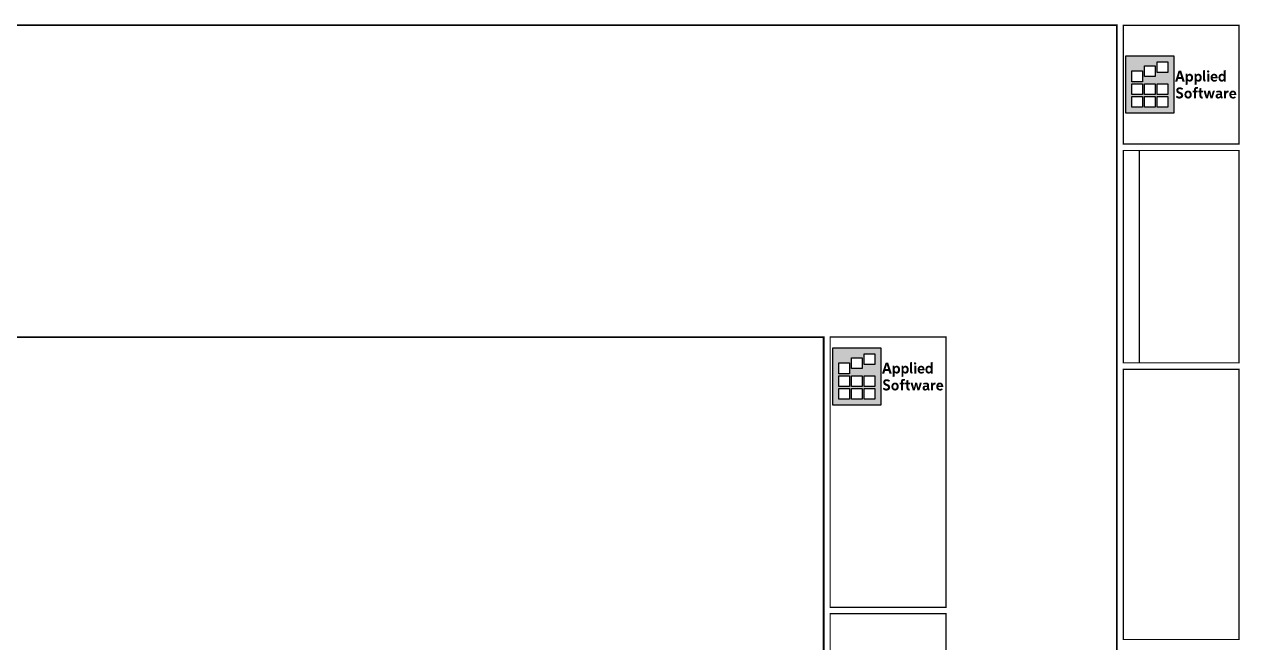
# Model space of a CAD drawing. Header units: inches. Extents: x -109 to 89, y -30 to 75.
# Drawn here: x 17.77 to 41.38, y 32.24 to 44.25 of the extents above; entities that cross this region are included whole.
import ezdxf
from ezdxf.enums import TextEntityAlignment as Align

# ---------------------------------------------------------------- set-up
doc = ezdxf.new("R2010")
doc.units = ezdxf.units.IN
doc.header["$LTSCALE"] = 0.25
doc.header["$MEASUREMENT"] = 0
doc.layers.add('ANNO-TTLB', color=7, linetype='Continuous')
doc.layers.add('ANNO-TTLB-TXT', color=8, linetype='Continuous')
doc.styles.add('AnnoText', font='calibri.ttf')

# ---------------------------------------------------------------- blocks, each defined once
blk = doc.blocks.new('CompanyLogo')
at = {"true_color": 0xd9531e}
h = blk.add_hatch(color=32, dxfattribs=at)
h.dxf.hatch_style = 1
h.paths.add_polyline_path([(0.932, 1.115), (0, 1.115), (0, 0), (0.932, 0)])
h.paths.add_polyline_path([(0.319, 0.822), (0.319, 0.614), (0.112, 0.614), (0.112, 0.822)], flags=16)
h.paths.add_polyline_path([(0.36, 0.921), (0.568, 0.921), (0.568, 0.713), (0.36, 0.713)], flags=16)
h.paths.add_polyline_path([(0.319, 0.575), (0.319, 0.367), (0.112, 0.367), (0.112, 0.575)], flags=16)
h.paths.add_polyline_path([(0.608, 1.002), (0.816, 1.002), (0.816, 0.794), (0.608, 0.794)], flags=16)
h.paths.add_polyline_path([(0.36, 0.575), (0.568, 0.575), (0.568, 0.367), (0.36, 0.367)], flags=16)
h.paths.add_polyline_path([(0.608, 0.575), (0.816, 0.575), (0.816, 0.367), (0.608, 0.367)], flags=16)
h.paths.add_polyline_path([(0.319, 0.327), (0.319, 0.12), (0.112, 0.12), (0.112, 0.327)], flags=16)
h.paths.add_polyline_path([(0.36, 0.327), (0.568, 0.327), (0.568, 0.12), (0.36, 0.12)], flags=16)
h.paths.add_polyline_path([(0.608, 0.327), (0.816, 0.327), (0.816, 0.12), (0.608, 0.12)], flags=16)
h = blk.add_hatch(color=256)
h.paths.add_polyline_path([(1.022, 0.703), (1.047, 0.787), (1.072, 0.703)])
h.paths.add_polyline_path([(1.097, 0.617), (1.143, 0.617), (1.072, 0.831), (1.024, 0.831), (0.954, 0.617), (0.997, 0.617), (1.012, 0.668), (1.082, 0.668)])
h = blk.add_hatch(color=256)
edge = h.paths.add_edge_path()
edge.add_spline(control_points=[(1.265, 0.692), (1.265, 0.667), (1.252, 0.649), (1.232, 0.649), (1.21, 0.649), (1.199, 0.667), (1.199, 0.692), (1.199, 0.714), (1.209, 0.735), (1.231, 0.735), (1.252, 0.735), (1.265, 0.717), (1.265, 0.692)], knot_values=[0, 0, 0, 0, 1, 1, 1, 2, 2, 2, 3, 3, 3, 4, 4, 4, 4], degree=3, periodic=0)
edge = h.paths.add_edge_path()
edge.add_spline(control_points=[(1.193, 0.767), (1.193, 0.767), (1.162, 0.767), (1.162, 0.767), (1.162, 0.767), (1.162, 0.55), (1.162, 0.55), (1.162, 0.55), (1.2, 0.557), (1.2, 0.557), (1.2, 0.557), (1.2, 0.631), (1.2, 0.631), (1.21, 0.619), (1.225, 0.614), (1.242, 0.614), (1.284, 0.614), (1.303, 0.65), (1.303, 0.69), (1.303, 0.738), (1.279, 0.77), (1.241, 0.77), (1.222, 0.77), (1.205, 0.763), (1.196, 0.748), (1.196, 0.748), (1.193, 0.767), (1.193, 0.767)], knot_values=[0, 0, 0, 0, 1, 1, 1, 2, 2, 2, 3, 3, 3, 4, 4, 4, 5, 5, 5, 6, 6, 6, 7, 7, 7, 8, 8, 8, 9, 9, 9, 9], degree=3, periodic=0)
h = blk.add_hatch(color=256)
edge = h.paths.add_edge_path()
edge.add_spline(control_points=[(1.434, 0.692), (1.434, 0.667), (1.422, 0.649), (1.401, 0.649), (1.38, 0.649), (1.369, 0.667), (1.369, 0.692), (1.369, 0.714), (1.378, 0.735), (1.401, 0.735), (1.421, 0.735), (1.434, 0.717), (1.434, 0.692)], knot_values=[0, 0, 0, 0, 1, 1, 1, 2, 2, 2, 3, 3, 3, 4, 4, 4, 4], degree=3, periodic=0)
edge = h.paths.add_edge_path()
edge.add_spline(control_points=[(1.363, 0.767), (1.363, 0.767), (1.332, 0.767), (1.332, 0.767), (1.332, 0.767), (1.332, 0.55), (1.332, 0.55), (1.332, 0.55), (1.37, 0.557), (1.37, 0.557), (1.37, 0.557), (1.37, 0.631), (1.37, 0.631), (1.38, 0.619), (1.395, 0.614), (1.411, 0.614), (1.454, 0.614), (1.472, 0.65), (1.472, 0.69), (1.472, 0.738), (1.449, 0.77), (1.41, 0.77), (1.392, 0.77), (1.375, 0.763), (1.366, 0.748), (1.366, 0.748), (1.363, 0.767), (1.363, 0.767)], knot_values=[0, 0, 0, 0, 1, 1, 1, 2, 2, 2, 3, 3, 3, 4, 4, 4, 5, 5, 5, 6, 6, 6, 7, 7, 7, 8, 8, 8, 9, 9, 9, 9], degree=3, periodic=0)
h = blk.add_hatch(color=256)
edge = h.paths.add_edge_path()
edge.add_spline(control_points=[(1.498, 0.652), (1.498, 0.626), (1.52, 0.614), (1.542, 0.614), (1.542, 0.614), (1.547, 0.646), (1.547, 0.646), (1.539, 0.65), (1.537, 0.656), (1.537, 0.669), (1.537, 0.669), (1.537, 0.841), (1.537, 0.841), (1.537, 0.841), (1.498, 0.834), (1.498, 0.834), (1.498, 0.834), (1.498, 0.652), (1.498, 0.652)], knot_values=[0, 0, 0, 0, 1, 1, 1, 2, 2, 2, 3, 3, 3, 4, 4, 4, 5, 5, 5, 6, 6, 6, 6], degree=3, periodic=0)
h = blk.add_hatch(color=256)
h.paths.add_polyline_path([(1.579, 0.617), (1.617, 0.617), (1.617, 0.767), (1.579, 0.767)])
edge = h.paths.add_edge_path()
edge.add_spline(control_points=[(1.596, 0.789), (1.609, 0.789), (1.62, 0.8), (1.62, 0.813), (1.62, 0.826), (1.609, 0.837), (1.596, 0.837), (1.583, 0.837), (1.572, 0.826), (1.572, 0.813), (1.572, 0.8), (1.583, 0.789), (1.596, 0.789)], knot_values=[0, 0, 0, 0, 1, 1, 1, 2, 2, 2, 3, 3, 3, 4, 4, 4, 4], degree=3, periodic=0)
h = blk.add_hatch(color=256)
edge = h.paths.add_edge_path()
edge.add_spline(control_points=[(1.683, 0.706), (1.685, 0.726), (1.697, 0.738), (1.713, 0.738), (1.73, 0.738), (1.74, 0.724), (1.742, 0.706), (1.742, 0.706), (1.683, 0.706), (1.683, 0.706)], knot_values=[0, 0, 0, 0, 1, 1, 1, 2, 2, 2, 3, 3, 3, 3], degree=3, periodic=0)
edge = h.paths.add_edge_path()
edge.add_spline(control_points=[(1.771, 0.634), (1.771, 0.634), (1.754, 0.659), (1.754, 0.659), (1.744, 0.651), (1.732, 0.645), (1.719, 0.645), (1.698, 0.645), (1.684, 0.659), (1.682, 0.681), (1.682, 0.681), (1.779, 0.681), (1.779, 0.681), (1.78, 0.684), (1.78, 0.69), (1.78, 0.694), (1.78, 0.738), (1.755, 0.77), (1.714, 0.77), (1.674, 0.77), (1.643, 0.741), (1.643, 0.691), (1.643, 0.64), (1.676, 0.614), (1.716, 0.614), (1.737, 0.614), (1.757, 0.621), (1.771, 0.634)], knot_values=[0, 0, 0, 0, 1, 1, 1, 2, 2, 2, 3, 3, 3, 4, 4, 4, 5, 5, 5, 6, 6, 6, 7, 7, 7, 8, 8, 8, 9, 9, 9, 9], degree=3, periodic=0)
h = blk.add_hatch(color=256)
edge = h.paths.add_edge_path()
edge.add_spline(control_points=[(1.868, 0.649), (1.847, 0.649), (1.834, 0.666), (1.834, 0.692), (1.834, 0.717), (1.847, 0.735), (1.867, 0.735), (1.889, 0.735), (1.9, 0.717), (1.9, 0.692), (1.9, 0.67), (1.89, 0.649), (1.868, 0.649)], knot_values=[0, 0, 0, 0, 1, 1, 1, 2, 2, 2, 3, 3, 3, 4, 4, 4, 4], degree=3, periodic=0)
edge = h.paths.add_edge_path()
edge.add_spline(control_points=[(1.906, 0.617), (1.906, 0.617), (1.937, 0.617), (1.937, 0.617), (1.937, 0.617), (1.937, 0.841), (1.937, 0.841), (1.937, 0.841), (1.899, 0.834), (1.899, 0.834), (1.899, 0.834), (1.899, 0.752), (1.899, 0.752), (1.889, 0.765), (1.874, 0.77), (1.858, 0.77), (1.815, 0.77), (1.796, 0.734), (1.796, 0.693), (1.796, 0.646), (1.82, 0.614), (1.859, 0.614), (1.877, 0.614), (1.894, 0.621), (1.903, 0.636), (1.903, 0.636), (1.906, 0.617), (1.906, 0.617)], knot_values=[0, 0, 0, 0, 1, 1, 1, 2, 2, 2, 3, 3, 3, 4, 4, 4, 5, 5, 5, 6, 6, 6, 7, 7, 7, 8, 8, 8, 9, 9, 9, 9], degree=3, periodic=0)
h = blk.add_hatch(color=256)
edge = h.paths.add_edge_path()
edge.add_spline(control_points=[(0.986, 0.345), (0.986, 0.345), (0.969, 0.315), (0.969, 0.315), (0.988, 0.297), (1.011, 0.285), (1.041, 0.285), (1.08, 0.285), (1.112, 0.307), (1.112, 0.351), (1.112, 0.431), (1.013, 0.402), (1.013, 0.446), (1.013, 0.462), (1.026, 0.471), (1.044, 0.471), (1.059, 0.471), (1.077, 0.465), (1.091, 0.454), (1.091, 0.454), (1.109, 0.482), (1.109, 0.482), (1.091, 0.497), (1.066, 0.506), (1.041, 0.506), (1.004, 0.506), (0.975, 0.485), (0.975, 0.443), (0.975, 0.365), (1.071, 0.392), (1.071, 0.348), (1.071, 0.332), (1.057, 0.323), (1.038, 0.323), (1.02, 0.323), (1.002, 0.332), (0.986, 0.345)], knot_values=[0, 0, 0, 0, 1, 1, 1, 2, 2, 2, 3, 3, 3, 4, 4, 4, 5, 5, 5, 6, 6, 6, 7, 7, 7, 8, 8, 8, 9, 9, 9, 10, 10, 10, 11, 11, 11, 12, 12, 12, 12], degree=3, periodic=0)
h = blk.add_hatch(color=256)
edge = h.paths.add_edge_path()
edge.add_spline(control_points=[(1.297, 0.405), (1.297, 0.405), (1.321, 0.405), (1.321, 0.405), (1.321, 0.405), (1.321, 0.289), (1.321, 0.289), (1.321, 0.289), (1.359, 0.289), (1.359, 0.289), (1.359, 0.289), (1.359, 0.405), (1.359, 0.405), (1.359, 0.405), (1.392, 0.405), (1.392, 0.405), (1.392, 0.405), (1.392, 0.439), (1.392, 0.439), (1.392, 0.439), (1.359, 0.439), (1.359, 0.439), (1.359, 0.439), (1.359, 0.45), (1.359, 0.45), (1.359, 0.468), (1.362, 0.478), (1.379, 0.478), (1.385, 0.478), (1.391, 0.477), (1.396, 0.476), (1.396, 0.476), (1.401, 0.508), (1.401, 0.508), (1.391, 0.51), (1.381, 0.512), (1.37, 0.512), (1.337, 0.512), (1.321, 0.492), (1.321, 0.458), (1.321, 0.458), (1.321, 0.439), (1.321, 0.439), (1.321, 0.439), (1.297, 0.439), (1.297, 0.439), (1.297, 0.439), (1.297, 0.405), (1.297, 0.405)], knot_values=[0, 0, 0, 0, 1, 1, 1, 2, 2, 2, 3, 3, 3, 4, 4, 4, 5, 5, 5, 6, 6, 6, 7, 7, 7, 8, 8, 8, 9, 9, 9, 10, 10, 10, 11, 11, 11, 12, 12, 12, 13, 13, 13, 14, 14, 14, 15, 15, 15, 16, 16, 16, 16], degree=3, periodic=0)
h = blk.add_hatch(color=256)
edge = h.paths.add_edge_path()
edge.add_spline(control_points=[(1.403, 0.405), (1.403, 0.405), (1.426, 0.405), (1.426, 0.405), (1.426, 0.405), (1.426, 0.341), (1.426, 0.341), (1.426, 0.298), (1.458, 0.285), (1.489, 0.285), (1.489, 0.285), (1.493, 0.318), (1.493, 0.318), (1.475, 0.322), (1.464, 0.327), (1.464, 0.351), (1.464, 0.351), (1.464, 0.405), (1.464, 0.405), (1.464, 0.405), (1.496, 0.405), (1.496, 0.405), (1.496, 0.405), (1.496, 0.439), (1.496, 0.439), (1.496, 0.439), (1.464, 0.439), (1.464, 0.439), (1.464, 0.439), (1.464, 0.492), (1.464, 0.492), (1.464, 0.492), (1.426, 0.484), (1.426, 0.484), (1.426, 0.484), (1.426, 0.439), (1.426, 0.439), (1.426, 0.439), (1.403, 0.439), (1.403, 0.439), (1.403, 0.439), (1.403, 0.405), (1.403, 0.405)], knot_values=[0, 0, 0, 0, 1, 1, 1, 2, 2, 2, 3, 3, 3, 4, 4, 4, 5, 5, 5, 6, 6, 6, 7, 7, 7, 8, 8, 8, 9, 9, 9, 10, 10, 10, 11, 11, 11, 12, 12, 12, 13, 13, 13, 14, 14, 14, 14], degree=3, periodic=0)
h = blk.add_hatch(color=256)
edge = h.paths.add_edge_path()
edge.add_spline(control_points=[(1.207, 0.32), (1.187, 0.32), (1.173, 0.339), (1.173, 0.364), (1.173, 0.389), (1.187, 0.407), (1.207, 0.407), (1.226, 0.407), (1.24, 0.389), (1.24, 0.364), (1.24, 0.339), (1.226, 0.32), (1.207, 0.32)], knot_values=[0, 0, 0, 0, 1, 1, 1, 2, 2, 2, 3, 3, 3, 4, 4, 4, 4], degree=3, periodic=0)
edge = h.paths.add_edge_path()
edge.add_spline(control_points=[(1.207, 0.285), (1.248, 0.285), (1.279, 0.316), (1.279, 0.364), (1.279, 0.412), (1.248, 0.442), (1.207, 0.442), (1.165, 0.442), (1.135, 0.412), (1.135, 0.364), (1.135, 0.316), (1.165, 0.285), (1.207, 0.285)], knot_values=[0, 0, 0, 0, 1, 1, 1, 2, 2, 2, 3, 3, 3, 4, 4, 4, 4], degree=3, periodic=0)
blk.add_hatch(color=256).paths.add_polyline_path([(1.506, 0.439), (1.553, 0.289), (1.591, 0.289), (1.616, 0.391), (1.642, 0.289), (1.68, 0.289), (1.727, 0.439), (1.688, 0.439), (1.661, 0.337), (1.635, 0.439), (1.598, 0.439), (1.573, 0.337), (1.548, 0.439)])
h = blk.add_hatch(color=256)
edge = h.paths.add_edge_path()
edge.add_spline(control_points=[(1.83, 0.353), (1.83, 0.353), (1.83, 0.345), (1.83, 0.345), (1.83, 0.327), (1.814, 0.317), (1.799, 0.317), (1.787, 0.317), (1.778, 0.323), (1.778, 0.335), (1.778, 0.348), (1.787, 0.356), (1.807, 0.356), (1.815, 0.356), (1.824, 0.355), (1.83, 0.353)], knot_values=[0, 0, 0, 0, 1, 1, 1, 2, 2, 2, 3, 3, 3, 4, 4, 4, 5, 5, 5, 5], degree=3, periodic=0)
edge = h.paths.add_edge_path()
edge.add_spline(control_points=[(1.877, 0.315), (1.87, 0.319), (1.868, 0.325), (1.868, 0.337), (1.868, 0.337), (1.868, 0.389), (1.868, 0.389), (1.868, 0.423), (1.848, 0.441), (1.809, 0.441), (1.788, 0.441), (1.766, 0.437), (1.749, 0.425), (1.749, 0.425), (1.761, 0.4), (1.761, 0.4), (1.772, 0.406), (1.787, 0.41), (1.801, 0.41), (1.818, 0.41), (1.83, 0.403), (1.83, 0.387), (1.83, 0.387), (1.83, 0.381), (1.83, 0.381), (1.822, 0.382), (1.812, 0.384), (1.801, 0.384), (1.763, 0.384), (1.74, 0.363), (1.74, 0.334), (1.74, 0.304), (1.762, 0.285), (1.79, 0.285), (1.807, 0.285), (1.824, 0.291), (1.833, 0.306), (1.836, 0.291), (1.853, 0.285), (1.873, 0.285), (1.873, 0.285), (1.877, 0.315), (1.877, 0.315)], knot_values=[0, 0, 0, 0, 1, 1, 1, 2, 2, 2, 3, 3, 3, 4, 4, 4, 5, 5, 5, 6, 6, 6, 7, 7, 7, 8, 8, 8, 9, 9, 9, 10, 10, 10, 11, 11, 11, 12, 12, 12, 13, 13, 13, 14, 14, 14, 14], degree=3, periodic=0)
h = blk.add_hatch(color=256)
edge = h.paths.add_edge_path()
edge.add_spline(control_points=[(1.907, 0.289), (1.907, 0.289), (1.945, 0.289), (1.945, 0.289), (1.945, 0.289), (1.945, 0.351), (1.945, 0.351), (1.945, 0.378), (1.949, 0.404), (1.975, 0.404), (1.98, 0.404), (1.985, 0.403), (1.989, 0.401), (1.989, 0.401), (1.996, 0.439), (1.996, 0.439), (1.99, 0.441), (1.984, 0.442), (1.977, 0.442), (1.959, 0.442), (1.948, 0.433), (1.941, 0.417), (1.941, 0.417), (1.941, 0.417), (1.941, 0.417), (1.941, 0.417), (1.938, 0.439), (1.938, 0.439), (1.938, 0.439), (1.907, 0.439), (1.907, 0.439), (1.907, 0.439), (1.907, 0.289), (1.907, 0.289)], knot_values=[0, 0, 0, 0, 1, 1, 1, 2, 2, 2, 3, 3, 3, 4, 4, 4, 5, 5, 5, 6, 6, 6, 7, 7, 7, 8, 8, 8, 9, 9, 9, 10, 10, 10, 11, 11, 11, 11], degree=3, periodic=0)
h = blk.add_hatch(color=256)
edge = h.paths.add_edge_path()
edge.add_spline(control_points=[(2.046, 0.378), (2.048, 0.397), (2.06, 0.41), (2.076, 0.41), (2.094, 0.41), (2.103, 0.396), (2.105, 0.378), (2.105, 0.378), (2.046, 0.378), (2.046, 0.378)], knot_values=[0, 0, 0, 0, 1, 1, 1, 2, 2, 2, 3, 3, 3, 3], degree=3, periodic=0)
edge = h.paths.add_edge_path()
edge.add_spline(control_points=[(2.135, 0.305), (2.135, 0.305), (2.117, 0.33), (2.117, 0.33), (2.107, 0.323), (2.095, 0.317), (2.082, 0.317), (2.061, 0.317), (2.048, 0.331), (2.045, 0.353), (2.045, 0.353), (2.142, 0.353), (2.142, 0.353), (2.143, 0.356), (2.143, 0.361), (2.143, 0.366), (2.143, 0.41), (2.118, 0.442), (2.077, 0.442), (2.037, 0.442), (2.006, 0.413), (2.006, 0.363), (2.006, 0.312), (2.039, 0.285), (2.079, 0.285), (2.1, 0.285), (2.12, 0.293), (2.135, 0.305)], knot_values=[0, 0, 0, 0, 1, 1, 1, 2, 2, 2, 3, 3, 3, 4, 4, 4, 5, 5, 5, 6, 6, 6, 7, 7, 7, 8, 8, 8, 9, 9, 9, 9], degree=3, periodic=0)
at = {"color": 32, "true_color": 0xd9531e}
for points in [[(0, 1.115), (0.932, 1.115), (0.932, 0), (0, 0)], [(0.608, 1.002), (0.816, 1.002), (0.816, 0.794), (0.608, 0.794)], [(0.112, 0.822), (0.319, 0.822), (0.319, 0.614), (0.112, 0.614)], [(0.36, 0.921), (0.568, 0.921), (0.568, 0.713), (0.36, 0.713)], [(0.112, 0.575), (0.319, 0.575), (0.319, 0.367), (0.112, 0.367)], [(0.36, 0.575), (0.568, 0.575), (0.568, 0.367), (0.36, 0.367)], [(0.608, 0.575), (0.816, 0.575), (0.816, 0.367), (0.608, 0.367)], [(0.112, 0.327), (0.319, 0.327), (0.319, 0.12), (0.112, 0.12)], [(0.36, 0.327), (0.568, 0.327), (0.568, 0.12), (0.36, 0.12)], [(0.608, 0.327), (0.816, 0.327), (0.816, 0.12), (0.608, 0.12)]]:
    blk.add_lwpolyline(points, close=True, dxfattribs=at)
blk = doc.blocks.new('TTLB_24x36')
at = {"layer": 'ANNO-TTLB'}
for points, const_width in [([(3.658, 1.569), (3.658, 24.319), (35.854, 24.319), (35.854, 1.569)], 0.0352), ([(38.229, 19.069), (35.979, 19.069), (35.979, 24.319), (38.229, 24.319)], 0.0234), ([(35.979, 18.944), (38.229, 18.944), (38.229, 9.444), (35.979, 9.444)], 0.0234)]:
    blk.add_lwpolyline(points, close=True, dxfattribs=dict(at, const_width=const_width))
blk.add_blockref('CompanyLogo', (36.034, 22.994))
at = {"layer": 'ANNO-TTLB-TXT', "style": 'AnnoText'}
for tag, height, p in [('JOBNAME', 0.312, (36.868, 14.194)), ('JOBADDRESS', 0.188, (37.316, 14.194))]:
    blk.add_attdef(tag, text='', height=height, rotation=90, dxfattribs=at).set_placement(p, align=Align.MIDDLE_CENTER)
for tag, p in [('JOBNUMBER', (36.707, 5.364)), ('DETAILER', (36.707, 5.114))]:
    blk.add_attdef(tag, text='', height=0.0938, dxfattribs=at).set_placement(p, align=Align.BOTTOM_LEFT)
blk = doc.blocks.new('TTLB_30x42')
at = {"layer": 'ANNO-TTLB'}
blk.add_line((40.375, 23.524), (40.375, 27.649), dxfattribs=at)
for points, const_width in [([(2.047, 30.082), (39.937, 30.082), (39.937, 1.274), (2.047, 1.274)], 0.0352), ([(40.062, 30.082), (42.312, 30.082), (42.312, 27.774), (40.062, 27.774)], 0.0234), ([(40.062, 27.649), (42.312, 27.649), (42.312, 23.524), (40.062, 23.524)], 0.0234), ([(42.312, 18.149), (40.062, 18.149), (40.062, 23.399), (42.312, 23.399)], 0.0234)]:
    blk.add_lwpolyline(points, close=True, dxfattribs=dict(at, const_width=const_width))
blk.add_blockref('CompanyLogo', (40.115, 28.371))
at = {"layer": 'ANNO-TTLB-TXT', "style": 'AnnoText'}
for tag, height, p in [('JOBNAME', 0.312, (40.951, 13.524)), ('JOBADDRESS', 0.188, (41.399, 13.524))]:
    blk.add_attdef(tag, text='', height=height, rotation=90, dxfattribs=at).set_placement(p, align=Align.MIDDLE_CENTER)
for tag, p in [('JOBNUMBER', (41.132, 5.054)), ('DETAILER', (41.132, 4.804))]:
    blk.add_attdef(tag, text='', height=0.0938, dxfattribs=at).set_placement(p, align=Align.BOTTOM_LEFT)

msp = doc.modelspace()

# ---------------------------------------------------------------- block references
for name, p in [('TTLB_30x42', (-0.9448, 14.1529)), ('TTLB_24x36', (-2.5565, 13.8578))]:
    msp.add_blockref(name, p)

doc.saveas('drawing.dxf')
